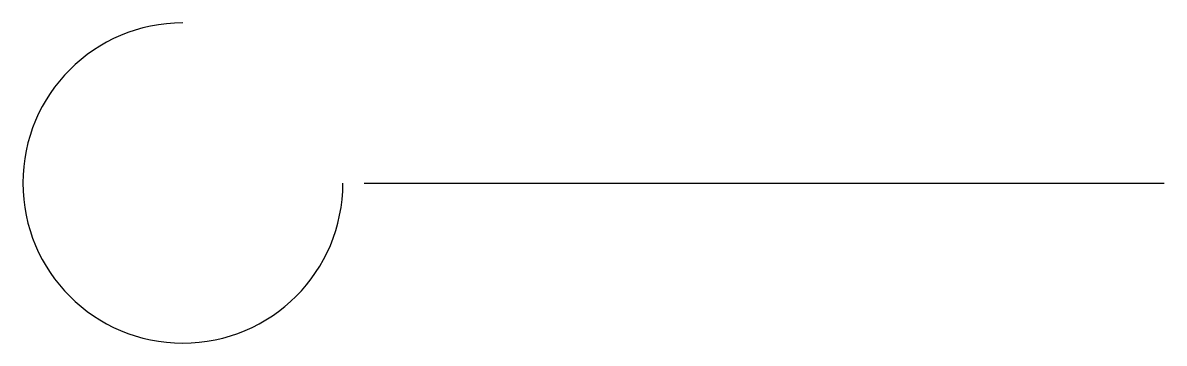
# Model space of a CAD drawing. Extents: x -14.3 to 0, y -2 to 2.
import ezdxf

# ---------------------------------------------------------------- set-up
doc = ezdxf.new("R2010")
doc.units = 0
doc.linetypes.add('DASHED', pattern=[0])
doc.layers.get('0').update_dxf_attribs({"linetype": 'CONTINUOUS'})

msp = doc.modelspace()

# ---------------------------------------------------------------- linework, layer by layer
at = {"color": 0, "linetype": 'DASHED'}
msp.add_line((-10, 0), (0, 0), dxfattribs=at)
at = {"color": 0, "linetype": 'CONTINUOUS'}
msp.add_arc((-12.264, 0), 2, 90, 0, dxfattribs=at)

doc.saveas('drawing.dxf')
